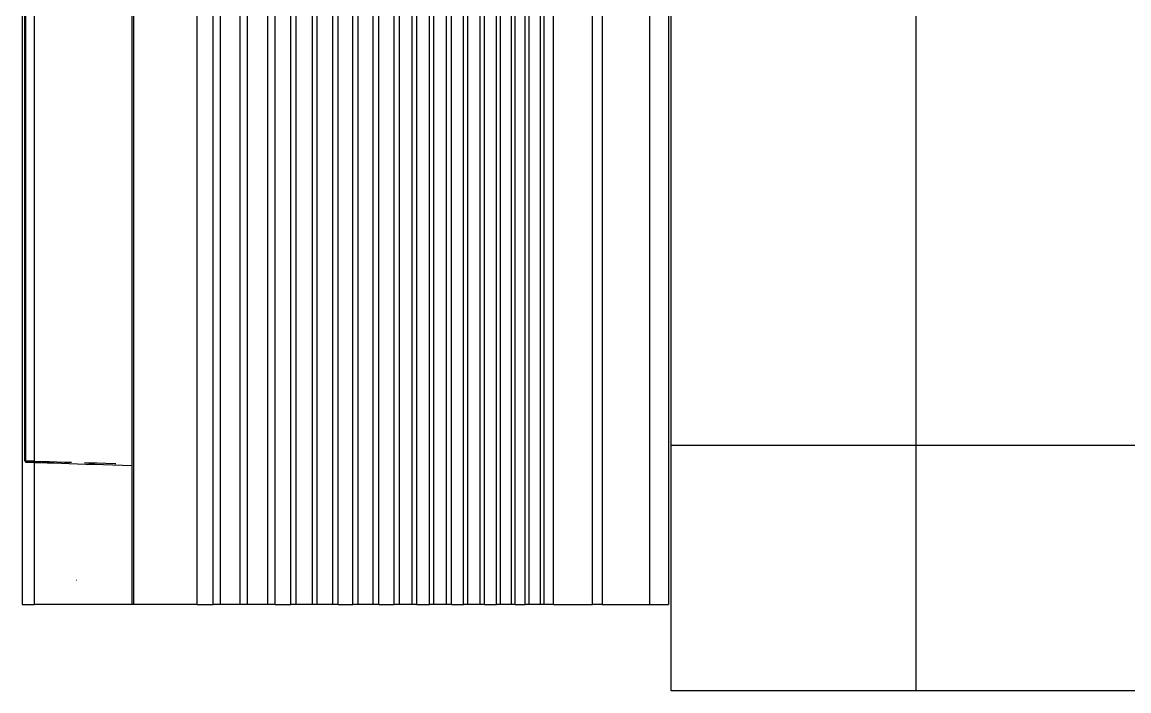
# Model space of a CAD drawing. Header units: inches. Extents: x 16928 to 514628, y -1471 to 241387.
# Drawn here: x 181088.5 to 181585.4, y 39980.4 to 40280.4 of the extents above; entities that cross this region are included whole.
import ezdxf

# ---------------------------------------------------------------- set-up
doc = ezdxf.new("R2010")
doc.units = ezdxf.units.IN
doc.header["$MEASUREMENT"] = 0
doc.layers.add('Edges', color=7, linetype='Continuous')
doc.layers.add('partition', color=8, linetype='Continuous')

# ---------------------------------------------------------------- blocks, each defined once
blk = doc.blocks.new('air con')
at = {"layer": 'Edges'}
for p, q in [((71.402, 41.898), (152.402, 41.898)), ((152.402, 41.095), (152.402, 41.898)), ((71.402, 41.095), (152.402, 41.095)), ((152.402, 39.122), (152.402, 41.095)), ((71.402, 39.122), (152.402, 39.122)), ((152.402, 39.122), (152.402, 38.724)), ((152.402, 38.724), (71.402, 38.724)), ((152.402, 37.092), (152.402, 38.724)), ((152.402, 37.092), (71.402, 37.092)), ((152.402, 37.092), (152.402, 36.701)), ((152.402, 36.701), (71.402, 36.701)), ((152.402, 36.542), (71.402, 36.542)), ((152.402, 36.701), (152.402, 36.542)), ((152.402, 36.542), (152.402, 36.078)), ((152.402, 36.078), (71.402, 36.078)), ((152.402, 36.078), (152.402, 35.914)), ((152.402, 35.914), (71.402, 35.914)), ((152.402, 35.493), (152.402, 35.914)), ((152.402, 35.493), (71.402, 35.493)), ((152.402, 35.34), (71.402, 35.34)), ((152.402, 35.493), (152.402, 35.34)), ((152.402, 35.34), (152.402, 34.877)), ((152.402, 34.877), (71.402, 34.877)), ((152.402, 34.709), (71.402, 34.709)), ((152.402, 34.877), (152.402, 34.709)), ((152.402, 34.207), (152.402, 34.709)), ((152.402, 34.207), (71.402, 34.207)), ((152.402, 34.207), (152.402, 34.022)), ((152.402, 34.022), (71.402, 34.022)), ((152.402, 34.022), (152.402, 33.51)), ((152.402, 33.51), (71.402, 33.51)), ((152.402, 33.335), (71.402, 33.335)), ((152.402, 33.51), (152.402, 33.335)), ((152.402, 32.826), (152.402, 33.335)), ((152.402, 32.826), (71.402, 32.826)), ((152.402, 32.826), (152.402, 32.625)), ((152.402, 32.625), (71.402, 32.625)), ((152.402, 32.625), (152.402, 32.098)), ((152.402, 32.098), (71.402, 32.098)), ((152.402, 31.911), (71.402, 31.911)), ((152.402, 32.098), (152.402, 31.911)), ((152.402, 31.378), (152.402, 31.911)), ((152.402, 31.378), (71.402, 31.378)), ((152.402, 31.189), (71.402, 31.189)), ((152.402, 31.378), (152.402, 31.189)), ((152.402, 31.189), (152.402, 30.654)), ((152.402, 30.654), (71.402, 30.654)), ((152.402, 30.654), (152.402, 30.439)), ((152.402, 30.439), (71.402, 30.439)), ((152.402, 29.791), (152.402, 30.439)), ((152.402, 29.791), (71.402, 29.791)), ((152.402, 29.791), (152.402, 29.562)), ((152.402, 29.562), (71.402, 29.562)), ((152.402, 29.562), (152.402, 28.935)), ((152.402, 28.935), (71.402, 28.935)), ((152.402, 28.714), (71.402, 28.714)), ((152.402, 28.935), (152.402, 28.714)), ((152.402, 28.092), (152.402, 28.714)), ((152.402, 28.092), (71.402, 28.092)), ((152.402, 27.871), (71.402, 27.871)), ((152.402, 28.092), (152.402, 27.871)), ((152.402, 27.871), (152.402, 27.226)), ((152.402, 27.226), (71.402, 27.226)), ((152.402, 27.024), (71.402, 27.024)), ((152.402, 27.226), (152.402, 27.024)), ((152.402, 27.024), (152.402, 26.349)), ((152.402, 26.349), (71.402, 26.349)), ((152.402, 26.349), (152.402, 26.117)), ((152.402, 26.117), (71.402, 26.117)), ((152.402, 25.469), (152.402, 26.117)), ((152.402, 25.469), (71.402, 25.469)), ((152.402, 25.469), (152.402, 25.162)), ((152.402, 25.162), (71.402, 25.162)), ((152.402, 25.162), (152.402, 24.304)), ((152.402, 24.304), (71.402, 24.304)), ((152.402, 24.304), (152.402, 24.002)), ((152.402, 24.002), (71.402, 24.002)), ((152.402, 24.002), (152.402, 23.184)), ((152.402, 23.184), (71.402, 23.184)), ((152.402, 23.184), (152.402, 22.883)), ((152.402, 22.883), (71.402, 22.883)), ((152.402, 22.213), (152.402, 22.883)), ((152.402, 22.213), (71.402, 22.213)), ((152.402, 22.213), (152.402, 19.568)), ((152.402, 19.568), (71.402, 19.568)), ((152.402, 19.493), (71.402, 19.493)), ((146.588, 19.085), (146.601, 19.493)), ((152.402, 19.568), (152.402, 19.493)), ((152.402, 19.493), (152.402, 15.42)), ((146.575, 18.687), (146.588, 19.085)), ((146.504, 18.391), (146.514, 18.752)), ((146.514, 18.752), (146.516, 18.813)), ((146.562, 18.299), (146.575, 18.687)), ((146.484, 17.685), (146.494, 18.035)), ((146.494, 18.035), (146.504, 18.391)), ((146.55, 17.923), (146.562, 18.299)), ((146.479, 17.503), (146.484, 17.685)), ((146.538, 17.558), (146.55, 17.923)), ((146.516, 16.869), (146.527, 17.206)), ((146.527, 17.206), (146.538, 17.558)), ((151.402, 17.184), (151.402, 17.175)), ((146.447, 16.349), (146.456, 16.673)), ((146.456, 16.673), (146.464, 16.956)), ((146.505, 16.546), (146.516, 16.869)), ((146.438, 16.032), (146.447, 16.349)), ((146.486, 15.948), (146.495, 16.239)), ((146.495, 16.239), (146.505, 16.546)), ((146.421, 15.42), (146.429, 15.722)), ((146.429, 15.722), (146.438, 16.032)), ((146.477, 15.675), (146.486, 15.948)), ((146.421, 15.42), (76.921, 15.42)), ((146.468, 15.42), (146.421, 15.42)), ((146.421, 15.42), (146.421, 15.051)), ((146.468, 15.42), (146.477, 15.675)), ((152.402, 15.42), (146.468, 15.42)), ((146.468, 15.42), (146.468, 15.051)), ((152.402, 14.898), (152.402, 15.42)), ((71.402, 14.898), (152.402, 14.898)), ((146.421, 15.051), (76.921, 15.051)), ((146.421, 15.012), (76.921, 15.012)), ((146.468, 15.051), (146.421, 15.051)), ((146.421, 15.051), (146.421, 15.012))]:
    blk.add_line(p, q, dxfattribs=at)

msp = doc.modelspace()

# ---------------------------------------------------------------- linework, layer by layer
at = {"layer": 'partition'}
for p, q in [((181379.96, 39980.43), (181379.96, 40905.43)), ((181489.96, 39980.43), (181489.96, 40905.43)), ((183379.96, 40090.43), (181379.96, 40090.43)), ((183379.96, 39980.43), (181379.96, 39980.43))]:
    msp.add_line(p, q, dxfattribs=at)

# ---------------------------------------------------------------- block references
at = {"xscale": 10.74849191040555, "yscale": 10.74849191040555, "zscale": 10.74849191040555, "rotation": 270.0000000000009}
msp.add_blockref('air con', (180928.39, 41657.25), dxfattribs=at)

doc.saveas('drawing.dxf')
